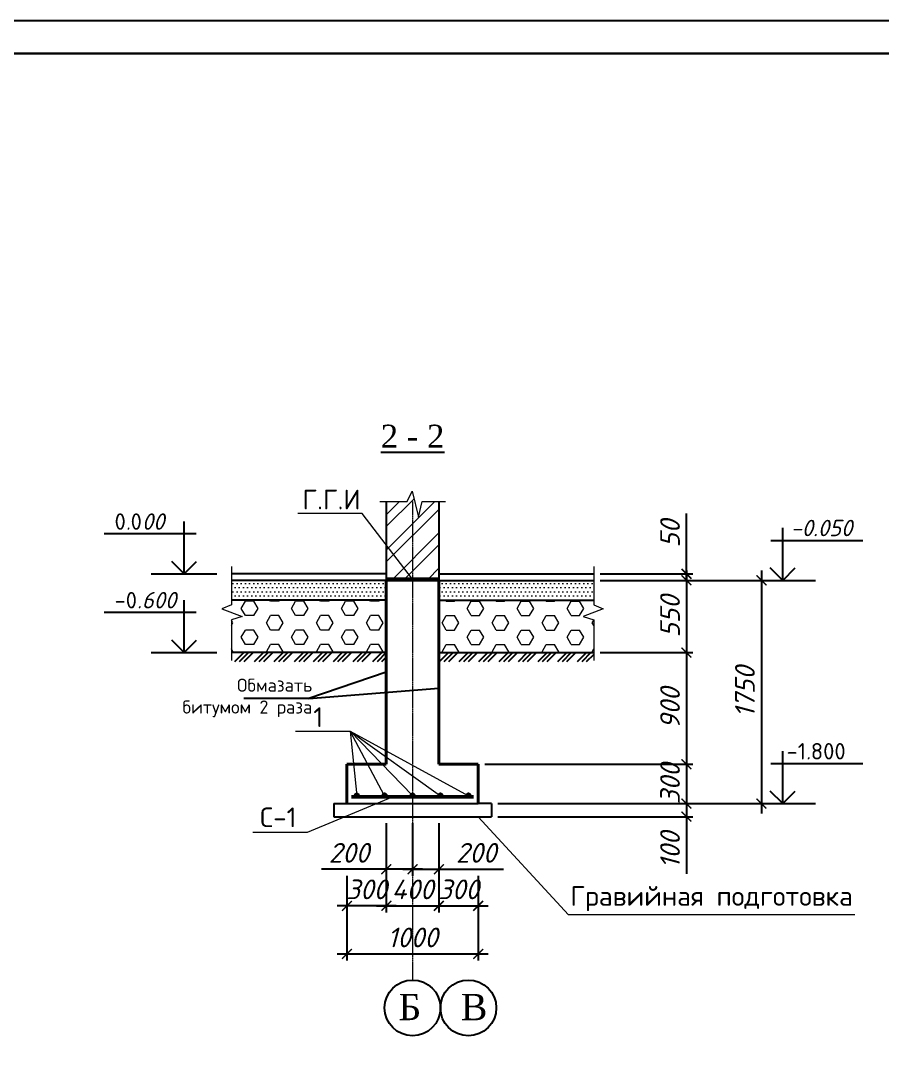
# Model space of a CAD drawing. Header units: millimetres. Extents: x 572274 to 2241483, y -888675 to -304135.
# Drawn here: x 1063603 to 1076726, y -631066 to -615307 of the extents above; entities that cross this region are included whole.
import ezdxf

# ---------------------------------------------------------------- set-up
doc = ezdxf.new("R2010")
doc.units = ezdxf.units.MM
doc.linetypes.add('ACAD_ISO04W100', pattern=[30, 24, -3, 0, -3])
for name, color, linetype, lineweight in [('Осевая', 1, 'ACAD_ISO04W100', 9), ('Основная', 7, 'Continuous', 50), ('Тонкая', 7, 'Continuous', 15)]:
    doc.layers.add(name, color=color, linetype=linetype, lineweight=lineweight)
doc.layers.add('Размеры', color=7, linetype='Continuous')
doc.styles.get("Standard").update_dxf_attribs({"font": 'isocpeur.ttf'})
doc.styles.add('style1', font='isocpeui.ttf')
doc.dimstyles.new('ISO-25', dxfattribs={"dimtxt": 300, "dimasz": 150, "dimexe": 100, "dimexo": 100, "dimgap": 100, "dimtad": 1, "dimtxsty": 'style1', "dimblk": 'ARCHTICK', "dimcen": 250, "dimdle": 150, "dimclrd": 5, "dimclre": 5, "dimclrt": 7, "dimadec": 0, "dimazin": 0, "dimtfac": 1, "dimtmove": 0, "dimatfit": 3, "dimldrblk": 'ARCHTICK', "dimfxl": 1.25, "dimlwd": -1, "dimlwe": -1, "dimarcsym": 0})

# ---------------------------------------------------------------- blocks, each defined once
blk = doc.blocks.new('_ArchTick')
at = {"color": 0, "linetype": 'ByBlock', "const_width": 0.15}
blk.add_lwpolyline([(-0.5, -0.5), (0.5, 0.5)], dxfattribs=at)
blk = doc.blocks.new('*D834')
at = {"layer": 'Defpoints', "color": 0, "lineweight": 25, "transparency": 16777216}
for p in [(1068572, -628232), (1070572, -628232), (1070572, -629521)]:
    blk.add_point(p, dxfattribs=at)
at = {"layer": 'Размеры', "color": 5, "transparency": 16777216}
for p, q in [((1068572, -628332), (1068572, -629621)), ((1070572, -628332), (1070572, -629621)), ((1068422, -629521), (1070722, -629521))]:
    blk.add_line(p, q, dxfattribs=at)
at = {"layer": 'Размеры', "color": 5, "transparency": 16777216, "xscale": 150, "yscale": 150, "zscale": 150, "rotation": 180}
blk.add_blockref('_ArchTick', (1068572, -629521), dxfattribs=at)
at = {"layer": 'Размеры', "color": 5, "transparency": 16777216, "xscale": 150, "yscale": 150, "zscale": 150}
blk.add_blockref('_ArchTick', (1070572, -629521), dxfattribs=at)
at = {"layer": 'Размеры', "color": 7, "transparency": 16777216, "insert": (1069572, -629271), "char_height": 300, "attachment_point": 5, "style": 'style1'}
blk.add_mtext('1000', dxfattribs=at)
blk = doc.blocks.new('*D835')
at = {"layer": 'Defpoints', "color": 0, "lineweight": 25, "transparency": 16777216}
for p in [(1069172, -627432), (1068572, -628232), (1068572, -628789)]:
    blk.add_point(p, dxfattribs=at)
at = {"layer": 'Размеры', "color": 5, "transparency": 16777216}
for p, q in [((1069172, -627532), (1069172, -628889)), ((1068572, -628332), (1068572, -628889)), ((1069322, -628789), (1068422, -628789))]:
    blk.add_line(p, q, dxfattribs=at)
at = {"layer": 'Размеры', "color": 5, "transparency": 16777216, "xscale": 150, "yscale": 150, "zscale": 150, "rotation": 180}
blk.add_blockref('_ArchTick', (1068572, -628789), dxfattribs=at)
at = {"layer": 'Размеры', "color": 5, "transparency": 16777216, "xscale": 150, "yscale": 150, "zscale": 150}
blk.add_blockref('_ArchTick', (1069172, -628789), dxfattribs=at)
at = {"layer": 'Размеры', "color": 7, "transparency": 16777216, "insert": (1068872, -628539), "char_height": 300, "attachment_point": 5, "style": 'style1'}
blk.add_mtext('300', dxfattribs=at)
blk = doc.blocks.new('*D836')
at = {"layer": 'Defpoints', "color": 0, "lineweight": 25, "transparency": 16777216}
for p in [(1069972, -627432), (1070572, -628232), (1070572, -628789)]:
    blk.add_point(p, dxfattribs=at)
at = {"layer": 'Размеры', "color": 5, "transparency": 16777216}
for p, q in [((1069972, -627532), (1069972, -628889)), ((1070572, -628332), (1070572, -628889)), ((1069822, -628789), (1070722, -628789))]:
    blk.add_line(p, q, dxfattribs=at)
at = {"layer": 'Размеры', "color": 5, "transparency": 16777216, "xscale": 150, "yscale": 150, "zscale": 150, "rotation": 180}
blk.add_blockref('_ArchTick', (1069972, -628789), dxfattribs=at)
at = {"layer": 'Размеры', "color": 5, "transparency": 16777216, "xscale": 150, "yscale": 150, "zscale": 150}
blk.add_blockref('_ArchTick', (1070572, -628789), dxfattribs=at)
at = {"layer": 'Размеры', "color": 7, "transparency": 16777216, "insert": (1070272, -628539), "char_height": 300, "attachment_point": 5, "style": 'style1'}
blk.add_mtext('300', dxfattribs=at)
blk = doc.blocks.new('*D837')
at = {"layer": 'Defpoints', "color": 0, "lineweight": 25, "transparency": 16777216}
for p in [(1072331, -623832), (1070772, -627232), (1074886, -627232)]:
    blk.add_point(p, dxfattribs=at)
at = {"layer": 'Размеры', "color": 5, "transparency": 16777216}
for p, q in [((1074886, -623682), (1074886, -627382)), ((1072431, -623832), (1074986, -623832)), ((1070872, -627232), (1074986, -627232))]:
    blk.add_line(p, q, dxfattribs=at)
at = {"layer": 'Размеры', "color": 5, "transparency": 16777216, "xscale": 150, "yscale": 150, "zscale": 150}
for p, rotation in [((1074886, -623832), 90), ((1074886, -627232), 270)]:
    blk.add_blockref('_ArchTick', p, dxfattribs=dict(at, rotation=rotation))
at = {"layer": 'Размеры', "color": 7, "transparency": 16777216, "insert": (1074634, -625532), "char_height": 300, "attachment_point": 5, "rotation": 90, "style": 'style1'}
blk.add_mtext('1750', dxfattribs=at)
blk = doc.blocks.new('*D838')
at = {"layer": 'Defpoints', "color": 0, "lineweight": 25, "transparency": 16777216}
for p in [(1070772, -627232), (1070772, -627432), (1073743, -627432)]:
    blk.add_point(p, dxfattribs=at)
at = {"layer": 'Размеры', "color": 5, "transparency": 16777216}
for p, q in [((1073743, -627082), (1073743, -627432)), ((1070872, -627232), (1073843, -627232)), ((1070872, -627432), (1073843, -627432)), ((1073743, -627432), (1073743, -628301))]:
    blk.add_line(p, q, dxfattribs=at)
at = {"layer": 'Размеры', "color": 5, "transparency": 16777216, "xscale": 150, "yscale": 150, "zscale": 150}
for p, rotation in [((1073743, -627232), 90), ((1073743, -627432), 270)]:
    blk.add_blockref('_ArchTick', p, dxfattribs=dict(at, rotation=rotation))
at = {"layer": 'Размеры', "color": 7, "transparency": 16777216, "insert": (1073493, -627942), "char_height": 300, "attachment_point": 5, "rotation": 90, "style": 'style1'}
blk.add_mtext('100', dxfattribs=at)
blk = doc.blocks.new('*D839')
at = {"layer": 'Defpoints', "color": 0, "lineweight": 25, "transparency": 16777216}
for p in [(1070572, -626632), (1070772, -627232), (1073743, -627232)]:
    blk.add_point(p, dxfattribs=at)
at = {"layer": 'Размеры', "color": 5, "transparency": 16777216}
for p, q in [((1073743, -626482), (1073743, -627382)), ((1070672, -626632), (1073843, -626632)), ((1070872, -627232), (1073843, -627232))]:
    blk.add_line(p, q, dxfattribs=at)
at = {"layer": 'Размеры', "color": 5, "transparency": 16777216, "xscale": 150, "yscale": 150, "zscale": 150}
for p, rotation in [((1073743, -626632), 90), ((1073743, -627232), 270)]:
    blk.add_blockref('_ArchTick', p, dxfattribs=dict(at, rotation=rotation))
at = {"layer": 'Размеры', "color": 7, "transparency": 16777216, "insert": (1073493, -626932), "char_height": 300, "attachment_point": 5, "rotation": 90, "style": 'style1'}
blk.add_mtext('300', dxfattribs=at)
blk = doc.blocks.new('*D1207')
at = {"layer": 'Defpoints', "color": 0, "lineweight": 25, "transparency": 16777216}
for p in [(1072331, -623732), (1073743, -623732), (1072331, -623832)]:
    blk.add_point(p, dxfattribs=at)
at = {"layer": 'Размеры', "color": 5, "transparency": 16777216}
for p, q in [((1073743, -623732), (1073743, -622812)), ((1072431, -623732), (1073843, -623732)), ((1073743, -623832), (1073743, -623732)), ((1072431, -623832), (1073843, -623832)), ((1073743, -623832), (1073743, -623982))]:
    blk.add_line(p, q, dxfattribs=at)
at = {"layer": 'Размеры', "color": 5, "transparency": 16777216, "xscale": 150, "yscale": 150, "zscale": 150}
for p, rotation in [((1073743, -623732), 270), ((1073743, -623832), 90)]:
    blk.add_blockref('_ArchTick', p, dxfattribs=dict(at, rotation=rotation))
at = {"layer": 'Размеры', "color": 7, "transparency": 16777216, "insert": (1073493, -623122), "char_height": 300, "attachment_point": 5, "rotation": 90, "style": 'style1'}
blk.add_mtext('50', dxfattribs=at)
blk = doc.blocks.new('*D840')
at = {"layer": 'Defpoints', "color": 0, "lineweight": 25, "transparency": 16777216}
for p in [(1069572, -627432), (1069972, -627432), (1069972, -628232)]:
    blk.add_point(p, dxfattribs=at)
at = {"layer": 'Размеры', "color": 5, "transparency": 16777216}
for p, q in [((1069572, -627532), (1069572, -628332)), ((1069972, -627532), (1069972, -628332)), ((1069422, -628232), (1069972, -628232)), ((1069972, -628232), (1070959, -628232))]:
    blk.add_line(p, q, dxfattribs=at)
at = {"layer": 'Размеры', "color": 5, "transparency": 16777216, "xscale": 150, "yscale": 150, "zscale": 150, "rotation": 180}
blk.add_blockref('_ArchTick', (1069572, -628232), dxfattribs=at)
at = {"layer": 'Размеры', "color": 5, "transparency": 16777216, "xscale": 150, "yscale": 150, "zscale": 150}
blk.add_blockref('_ArchTick', (1069972, -628232), dxfattribs=at)
at = {"layer": 'Размеры', "color": 7, "transparency": 16777216, "insert": (1070540, -627982), "char_height": 300, "attachment_point": 5, "style": 'style1'}
blk.add_mtext('200', dxfattribs=at)
blk = doc.blocks.new('*D841')
at = {"layer": 'Defpoints', "color": 0, "lineweight": 25, "transparency": 16777216}
for p in [(1069172, -627432), (1069572, -627432), (1069172, -628232)]:
    blk.add_point(p, dxfattribs=at)
at = {"layer": 'Размеры', "color": 5, "transparency": 16777216}
for p, q in [((1069172, -627532), (1069172, -628332)), ((1069572, -627532), (1069572, -628332)), ((1069172, -628232), (1068184, -628232)), ((1069722, -628232), (1069172, -628232))]:
    blk.add_line(p, q, dxfattribs=at)
at = {"layer": 'Размеры', "color": 5, "transparency": 16777216, "xscale": 150, "yscale": 150, "zscale": 150, "rotation": 180}
blk.add_blockref('_ArchTick', (1069172, -628232), dxfattribs=at)
at = {"layer": 'Размеры', "color": 5, "transparency": 16777216, "xscale": 150, "yscale": 150, "zscale": 150}
blk.add_blockref('_ArchTick', (1069572, -628232), dxfattribs=at)
at = {"layer": 'Размеры', "color": 7, "transparency": 16777216, "insert": (1068603, -627982), "char_height": 300, "attachment_point": 5, "style": 'style1'}
blk.add_mtext('200', dxfattribs=at)
blk = doc.blocks.new('*D842')
at = {"layer": 'Defpoints', "color": 0, "lineweight": 25, "transparency": 16777216}
for p in [(1069172, -627432), (1069972, -627432), (1069972, -628789)]:
    blk.add_point(p, dxfattribs=at)
at = {"layer": 'Размеры', "color": 5, "transparency": 16777216}
for p, q in [((1069172, -627532), (1069172, -628889)), ((1069972, -627532), (1069972, -628889)), ((1069022, -628789), (1070122, -628789))]:
    blk.add_line(p, q, dxfattribs=at)
at = {"layer": 'Размеры', "color": 5, "transparency": 16777216, "xscale": 150, "yscale": 150, "zscale": 150, "rotation": 180}
blk.add_blockref('_ArchTick', (1069172, -628789), dxfattribs=at)
at = {"layer": 'Размеры', "color": 5, "transparency": 16777216, "xscale": 150, "yscale": 150, "zscale": 150}
blk.add_blockref('_ArchTick', (1069972, -628789), dxfattribs=at)
at = {"layer": 'Размеры', "color": 7, "transparency": 16777216, "insert": (1069572, -628539), "char_height": 300, "attachment_point": 5, "style": 'style1'}
blk.add_mtext('400', dxfattribs=at)
blk = doc.blocks.new('*D832')
at = {"layer": 'Defpoints', "color": 0, "lineweight": 25, "transparency": 16777216}
for p in [(1072331, -623832), (1072331, -624932), (1073743, -624932)]:
    blk.add_point(p, dxfattribs=at)
at = {"layer": 'Размеры', "color": 5, "transparency": 16777216}
for p, q in [((1073743, -623682), (1073743, -625082)), ((1072431, -623832), (1073843, -623832)), ((1072431, -624932), (1073843, -624932))]:
    blk.add_line(p, q, dxfattribs=at)
at = {"layer": 'Размеры', "color": 5, "transparency": 16777216, "xscale": 150, "yscale": 150, "zscale": 150}
for p, rotation in [((1073743, -623832), 90), ((1073743, -624932), 270)]:
    blk.add_blockref('_ArchTick', p, dxfattribs=dict(at, rotation=rotation))
at = {"layer": 'Размеры', "color": 7, "transparency": 16777216, "insert": (1073493, -624382), "char_height": 300, "attachment_point": 5, "rotation": 90, "style": 'style1'}
blk.add_mtext('550', dxfattribs=at)
blk = doc.blocks.new('*D833')
at = {"layer": 'Defpoints', "color": 0, "lineweight": 25, "transparency": 16777216}
for p in [(1072331, -624932), (1072331, -626632), (1073743, -626632)]:
    blk.add_point(p, dxfattribs=at)
at = {"layer": 'Размеры', "color": 5, "transparency": 16777216}
for p, q in [((1073743, -624782), (1073743, -626782)), ((1072431, -624932), (1073843, -624932)), ((1072431, -626632), (1073843, -626632))]:
    blk.add_line(p, q, dxfattribs=at)
at = {"layer": 'Размеры', "color": 5, "transparency": 16777216, "xscale": 150, "yscale": 150, "zscale": 150}
for p, rotation in [((1073743, -624932), 90), ((1073743, -626632), 270)]:
    blk.add_blockref('_ArchTick', p, dxfattribs=dict(at, rotation=rotation))
at = {"layer": 'Размеры', "color": 7, "transparency": 16777216, "insert": (1073493, -625782), "char_height": 300, "attachment_point": 5, "rotation": 90, "style": 'style1'}
blk.add_mtext('900', dxfattribs=at)

msp = doc.modelspace()

# ---------------------------------------------------------------- hatches: boundary and pattern name
h = msp.add_hatch(color=256)
h.paths.add_polyline_path([(1068717.516, -627075.141), (1068717.516, -627104.397), (1068749.826, -627104.397, 0.009059979), (1068749.845, -627103.365, 0.454451114)])
h.paths.add_polyline_path([(1068717.516, -627075.141, 0.375089188), (1068692.877, -627103.365, 0.009059979), (1068692.896, -627104.397), (1068717.516, -627104.397)])
h.paths.add_polyline_path([(1068717.516, -627104.397), (1068692.896, -627104.397, 0.364789544), (1068717.516, -627131.588)])
h.paths.add_polyline_path([(1068749.826, -627104.397), (1068717.516, -627104.397), (1068717.516, -627131.588, 0.443564837)])
h = msp.add_hatch(color=256)
h.paths.add_polyline_path([(1068718.881, -627092.033), (1068718.881, -627112.574), (1068741.567, -627112.574, 0.009059979), (1068741.58, -627111.85, 0.454451114)])
h.paths.add_polyline_path([(1068718.881, -627092.033, 0.375089188), (1068701.58, -627111.85, 0.009059979), (1068701.593, -627112.574), (1068718.881, -627112.574)])
h.paths.add_polyline_path([(1068718.881, -627112.574), (1068701.593, -627112.574, 0.364789544), (1068718.881, -627131.667)])
h.paths.add_polyline_path([(1068741.567, -627112.574), (1068718.881, -627112.574), (1068718.881, -627131.667, 0.443564837)])
h = msp.add_hatch(color=256)
h.paths.add_polyline_path([(1069142.522, -627075.142), (1069142.522, -627104.397), (1069174.832, -627104.397, 0.009059979), (1069174.851, -627103.365, 0.454451114)])
h.paths.add_polyline_path([(1069142.522, -627075.142, 0.375089188), (1069117.883, -627103.365, 0.009059979), (1069117.902, -627104.397), (1069142.522, -627104.397)])
h.paths.add_polyline_path([(1069142.522, -627104.397), (1069117.902, -627104.397, 0.364789544), (1069142.522, -627131.588)])
h.paths.add_polyline_path([(1069174.832, -627104.397), (1069142.522, -627104.397), (1069142.522, -627131.588, 0.443564837)])
h = msp.add_hatch(color=256)
h.paths.add_polyline_path([(1069143.881, -627092.033), (1069143.881, -627112.574), (1069166.567, -627112.574, 0.009059979), (1069166.58, -627111.85, 0.454451114)])
h.paths.add_polyline_path([(1069143.881, -627092.033, 0.375089188), (1069126.58, -627111.85, 0.009059979), (1069126.593, -627112.574), (1069143.881, -627112.574)])
h.paths.add_polyline_path([(1069143.881, -627112.574), (1069126.593, -627112.574, 0.364789544), (1069143.881, -627131.667)])
h.paths.add_polyline_path([(1069166.567, -627112.574), (1069143.881, -627112.574), (1069143.881, -627131.667, 0.443564837)])
h = msp.add_hatch(color=256)
h.paths.add_polyline_path([(1069567.735, -627075.143), (1069567.735, -627104.398), (1069600.045, -627104.398, 0.009059979), (1069600.064, -627103.366, 0.454451114)])
h.paths.add_polyline_path([(1069567.735, -627075.143, 0.375089188), (1069543.097, -627103.366, 0.009059979), (1069543.115, -627104.398), (1069567.735, -627104.398)])
h.paths.add_polyline_path([(1069567.735, -627104.398), (1069543.115, -627104.398, 0.364789544), (1069567.735, -627131.589)])
h.paths.add_polyline_path([(1069600.045, -627104.398), (1069567.735, -627104.398), (1069567.735, -627131.589, 0.443564837)])
h = msp.add_hatch(color=256)
h.paths.add_polyline_path([(1069568.881, -627092.033), (1069568.881, -627112.574), (1069591.567, -627112.574, 0.009059979), (1069591.58, -627111.85, 0.454451114)])
h.paths.add_polyline_path([(1069568.881, -627092.033, 0.375089188), (1069551.58, -627111.85, 0.009059979), (1069551.593, -627112.574), (1069568.881, -627112.574)])
h.paths.add_polyline_path([(1069568.881, -627112.574), (1069551.593, -627112.574, 0.364789544), (1069568.881, -627131.667)])
h.paths.add_polyline_path([(1069591.567, -627112.574), (1069568.881, -627112.574), (1069568.881, -627131.667, 0.443564837)])
h = msp.add_hatch(color=256)
h.paths.add_polyline_path([(1069570.23, -627091.67), (1069570.23, -627112.212), (1069592.917, -627112.212, 0.009059979), (1069592.93, -627111.487, 0.454451114)])
h.paths.add_polyline_path([(1069570.23, -627091.67, 0.375089188), (1069552.93, -627111.487, 0.009059979), (1069552.943, -627112.212), (1069570.23, -627112.212)])
h.paths.add_polyline_path([(1069570.23, -627112.212), (1069552.943, -627112.212, 0.364789544), (1069570.23, -627131.304)])
h.paths.add_polyline_path([(1069592.917, -627112.212), (1069570.23, -627112.212), (1069570.23, -627131.304, 0.443564837)])
h = msp.add_hatch(color=256)
h.paths.add_polyline_path([(1069991.182, -627075.504), (1069991.182, -627104.759), (1070023.492, -627104.759, 0.009059979), (1070023.511, -627103.727, 0.454451114)])
h.paths.add_polyline_path([(1069991.182, -627075.504, 0.375089188), (1069966.544, -627103.727, 0.009059979), (1069966.562, -627104.759), (1069991.182, -627104.759)])
h.paths.add_polyline_path([(1069991.182, -627104.759), (1069966.562, -627104.759, 0.364789544), (1069991.182, -627131.95)])
h.paths.add_polyline_path([(1070023.492, -627104.759), (1069991.182, -627104.759), (1069991.182, -627131.95, 0.443564837)])
h = msp.add_hatch(color=256)
h.paths.add_polyline_path([(1069992.531, -627092.395), (1069992.531, -627112.936), (1070015.217, -627112.936, 0.009059979), (1070015.23, -627112.212, 0.454451114)])
h.paths.add_polyline_path([(1069992.531, -627092.395, 0.375089188), (1069975.23, -627112.212, 0.009059979), (1069975.244, -627112.936), (1069992.531, -627112.936)])
h.paths.add_polyline_path([(1069992.531, -627112.936), (1069975.244, -627112.936, 0.364789544), (1069992.531, -627132.029)])
h.paths.add_polyline_path([(1070015.217, -627112.936), (1069992.531, -627112.936), (1069992.531, -627132.029, 0.443564837)])
h = msp.add_hatch(color=256)
h.paths.add_polyline_path([(1069993.881, -627092.033), (1069993.881, -627112.574), (1070016.567, -627112.574, 0.009059979), (1070016.58, -627111.85, 0.454451114)])
h.paths.add_polyline_path([(1069993.881, -627092.033, 0.375089188), (1069976.58, -627111.85, 0.009059979), (1069976.593, -627112.574), (1069993.881, -627112.574)])
h.paths.add_polyline_path([(1069993.881, -627112.574), (1069976.593, -627112.574, 0.364789544), (1069993.881, -627131.667)])
h.paths.add_polyline_path([(1070016.567, -627112.574), (1069993.881, -627112.574), (1069993.881, -627131.667, 0.443564837)])
h = msp.add_hatch(color=256)
h.paths.add_polyline_path([(1070417.538, -627075.142), (1070417.538, -627104.397), (1070449.848, -627104.397, 0.009059979), (1070449.867, -627103.365, 0.454451114)])
h.paths.add_polyline_path([(1070417.538, -627075.142, 0.375089188), (1070392.899, -627103.365, 0.009059979), (1070392.918, -627104.397), (1070417.538, -627104.397)])
h.paths.add_polyline_path([(1070417.538, -627104.397), (1070392.918, -627104.397, 0.364789544), (1070417.538, -627131.588)])
h.paths.add_polyline_path([(1070449.848, -627104.397), (1070417.538, -627104.397), (1070417.538, -627131.588, 0.443564837)])
h = msp.add_hatch(color=256)
h.paths.add_polyline_path([(1070418.881, -627092.033), (1070418.881, -627112.574), (1070441.567, -627112.574, 0.009059979), (1070441.58, -627111.85, 0.454451114)])
h.paths.add_polyline_path([(1070418.881, -627092.033, 0.375089188), (1070401.58, -627111.85, 0.009059979), (1070401.593, -627112.574), (1070418.881, -627112.574)])
h.paths.add_polyline_path([(1070418.881, -627112.574), (1070401.593, -627112.574, 0.364789544), (1070418.881, -627131.667)])
h.paths.add_polyline_path([(1070441.567, -627112.574), (1070418.881, -627112.574), (1070418.881, -627131.667, 0.443564837)])
at = {"layer": 'Тонкая'}
h = msp.add_hatch(dxfattribs=at)
h.set_pattern_fill('ANSI32', color=256, scale=40, style=0)
h.set_pattern_definition([(45, (662414.35, -668583.28), (-269.4077, 269.4077), []), (45, (662593.96, -668583.28), (-269.4077, 269.4077), [])])
h.paths.add_polyline_path([(1069171.58, -623831.85), (1069571.58, -623831.85), (1069571.58, -623811.427), (1069971.58, -623811.427), (1069971.58, -622631.85), (1069718.679, -622631.85), (1069663.196, -622867.433), (1069565.204, -622475.835), (1069487.123, -622631.85), (1069171.58, -622631.85)])
h = msp.add_hatch(dxfattribs=at)
h.set_pattern_fill('DOTS', color=256, scale=40, style=0)
h.set_pattern_definition([(180, (1476728.81, -668583.28), (-31.75, 63.5), [0, -63.5])])
h.paths.add_polyline_path([(1069171.58, -623831.85), (1069171.58, -624131.85), (1066812.157, -624131.85), (1066812.157, -623831.85)])
h = msp.add_hatch(dxfattribs=at)
h.set_pattern_fill('DOTS', color=256, scale=40, style=0)
h.set_pattern_definition([(0, (662414.35, -668583.28), (31.75, 63.5), [0, -63.5])])
h.paths.add_polyline_path([(1069971.58, -623831.85), (1069971.58, -624131.85), (1072331.004, -624131.85), (1072331.004, -623831.85)])
h = msp.add_hatch(dxfattribs=at)
h.set_pattern_fill('HEX', color=256, scale=40, style=0)
h.set_pattern_definition([(180, (1476728.8, -668583.28), (0, 219.9704), [127, -254]), (60, (1476728.8, -668583.28), (190.49995, -109.9852), [127, -254]), (120, (1476601.8, -668583.28), (190.49995, 109.9852), [127, -254])])
h.paths.add_polyline_path([(1069171.58, -624131.85), (1069171.58, -624931.85), (1066812.157, -624931.85), (1066812.157, -624433.363), (1066974.862, -624380.926), (1066666.321, -624266.433), (1066812.157, -624203.085), (1066812.157, -624131.85)])
h = msp.add_hatch(dxfattribs=at)
h.set_pattern_fill('HEX', color=256, scale=40, style=0)
h.set_pattern_definition([(0, (662414.35, -668583.28), (0, 219.9704), [127, -254]), (120, (662414.35, -668583.28), (-190.49995, -109.9852), [127, -254]), (60, (662541.35, -668583.28), (-190.49995, 109.9852), [127, -254])])
h.paths.add_polyline_path([(1069971.58, -624131.85), (1069971.58, -624931.85), (1072331.004, -624931.85), (1072331.004, -624433.363), (1072168.299, -624380.926), (1072476.84, -624266.433), (1072331.004, -624203.085), (1072331.004, -624131.85)])

# ---------------------------------------------------------------- linework, layer by layer
for p, q in [((1069171.58, -622631.85), (1069171.58, -626631.85)), ((1069971.58, -622631.85), (1069971.58, -626631.85)), ((1069171.58, -623731.85), (1066812.157, -623731.85)), ((1069971.58, -623731.85), (1072331.004, -623731.85)), ((1069171.58, -623831.85), (1066812.157, -623831.85)), ((1069171.58, -623831.85), (1069971.58, -623831.85)), ((1069971.58, -623831.85), (1072331.004, -623831.85)), ((1069171.58, -624131.85), (1066812.157, -624131.85)), ((1069971.58, -624131.85), (1072331.004, -624131.85)), ((1069171.58, -624931.85), (1066812.157, -624931.85)), ((1067001.58, -624931.85), (1066860.159, -625073.271)), ((1067071.58, -624931.85), (1066930.159, -625073.271)), ((1067141.58, -624931.85), (1067000.159, -625073.271)), ((1067301.58, -624931.85), (1067160.159, -625073.271)), ((1067371.58, -624931.85), (1067230.159, -625073.271)), ((1067441.58, -624931.85), (1067300.159, -625073.271)), ((1067601.58, -624931.85), (1067460.159, -625073.271)), ((1067671.58, -624931.85), (1067530.159, -625073.271)), ((1067741.58, -624931.85), (1067600.159, -625073.271)), ((1067911.58, -624931.85), (1067770.159, -625073.271)), ((1067981.58, -624931.85), (1067840.159, -625073.271)), ((1068051.58, -624931.85), (1067910.159, -625073.271)), ((1068201.58, -624931.85), (1068060.159, -625073.271)), ((1068271.58, -624931.85), (1068130.159, -625073.271)), ((1068341.58, -624931.85), (1068200.159, -625073.271)), ((1068501.58, -624931.85), (1068360.159, -625073.271)), ((1068571.58, -624931.85), (1068430.159, -625073.271)), ((1068641.58, -624931.85), (1068500.159, -625073.271)), ((1068801.58, -624931.85), (1068660.159, -625073.271)), ((1068871.58, -624931.85), (1068730.159, -625073.271)), ((1068941.58, -624931.85), (1068800.159, -625073.271)), ((1069101.58, -624931.85), (1068960.159, -625073.271)), ((1069171.58, -624931.85), (1069030.159, -625073.271)), ((1069971.58, -624931.85), (1072331.004, -624931.85)), ((1070119.424, -624931.85), (1069978.003, -625073.271)), ((1070189.424, -624931.85), (1070048.003, -625073.271)), ((1070259.424, -624931.85), (1070118.003, -625073.271)), ((1070419.424, -624931.85), (1070278.003, -625073.271)), ((1070489.424, -624931.85), (1070348.003, -625073.271)), ((1070559.424, -624931.85), (1070418.003, -625073.271)), ((1070719.424, -624931.85), (1070578.003, -625073.271)), ((1070789.424, -624931.85), (1070648.003, -625073.271)), ((1070859.424, -624931.85), (1070718.003, -625073.271)), ((1071029.424, -624931.85), (1070888.003, -625073.271)), ((1071099.424, -624931.85), (1070958.003, -625073.271)), ((1071169.424, -624931.85), (1071028.003, -625073.271)), ((1071319.424, -624931.85), (1071178.003, -625073.271)), ((1071389.424, -624931.85), (1071248.003, -625073.271)), ((1071459.424, -624931.85), (1071318.003, -625073.271)), ((1071619.424, -624931.85), (1071478.003, -625073.271)), ((1071689.424, -624931.85), (1071548.003, -625073.271)), ((1071759.424, -624931.85), (1071618.003, -625073.271)), ((1071919.424, -624931.85), (1071778.003, -625073.271)), ((1071989.424, -624931.85), (1071848.003, -625073.271)), ((1072059.424, -624931.85), (1071918.003, -625073.271)), ((1072219.424, -624931.85), (1072078.003, -625073.271)), ((1072289.424, -624931.85), (1072148.003, -625073.271)), ((1072331.004, -624960.27), (1072218.003, -625073.271)), ((1069171.58, -625001.85), (1069100.159, -625073.271)), ((1068571.58, -626631.85), (1068571.58, -627231.85)), ((1068371.58, -627231.85), (1068371.58, -627431.85)), ((1068371.58, -627231.85), (1070571.58, -627231.85)), ((1070771.58, -627231.85), (1070771.58, -627431.85)), ((1068371.58, -627431.85), (1070771.58, -627431.85))]:
    msp.add_line(p, q)
at = {"ltscale": 10}
for p, q in [((1066092.529, -623734.221), (1066092.529, -622934.221)), ((1075208.99, -623832.424), (1075208.99, -623032.424)), ((1066273.171, -623124.438), (1064873.171, -623124.438)), ((1075028.348, -623222.64), (1076428.348, -623222.64)), ((1066092.529, -623734.221), (1065902.465, -623544.157)), ((1066092.529, -623734.221), (1066282.593, -623544.157)), ((1065592.529, -623734.221), (1066592.529, -623734.221)), ((1075208.99, -623832.424), (1075018.926, -623642.36)), ((1075208.99, -623832.424), (1075399.054, -623642.36)), ((1074708.99, -623832.424), (1075708.99, -623832.424)), ((1066092.529, -624931.706), (1066092.529, -624131.706)), ((1066273.171, -624321.923), (1064873.171, -624321.923)), ((1066092.529, -624931.706), (1065902.465, -624741.642)), ((1066092.529, -624931.706), (1066282.593, -624741.642)), ((1065592.529, -624931.706), (1066592.529, -624931.706)), ((1075208.99, -627232.751), (1075208.99, -626432.751)), ((1075028.348, -626622.967), (1076428.348, -626622.967)), ((1075208.99, -627232.751), (1075018.926, -627042.687)), ((1075208.99, -627232.751), (1075399.054, -627042.687)), ((1074708.99, -627232.751), (1075708.99, -627232.751))]:
    msp.add_line(p, q, dxfattribs=at)
at = {"lineweight": 40}
for p, q in [((1069171.58, -623831.85), (1069171.58, -626631.85)), ((1069971.58, -623831.85), (1069971.58, -626631.85)), ((1068571.58, -626631.85), (1069171.58, -626631.85)), ((1068571.58, -626631.85), (1068571.58, -627231.85)), ((1069971.58, -626631.85), (1070571.58, -626631.85)), ((1070571.58, -626631.85), (1070571.58, -627231.85))]:
    msp.add_line(p, q, dxfattribs=at)
at = {"lineweight": 25}
for p, q in [((1069171.58, -625231.85), (1067993.794, -625629.149)), ((1067993.794, -625629.149), (1069971.58, -625475.354)), ((1067993.794, -625629.149), (1066999.404, -625629.149)), ((1069171.58, -626631.85), (1068571.58, -626631.85)), ((1070771.58, -627231.85), (1070571.58, -627231.85))]:
    msp.add_line(p, q, dxfattribs=at)
at = {"lineweight": 25, "ltscale": 100}
msp.add_lwpolyline([(1049765.384, -645007.415), (1091765.384, -645007.415), (1091765.384, -615307.415), (1049765.384, -615307.415)], close=True, dxfattribs=at)
at = {"color": 1, "lineweight": 30}
msp.add_lwpolyline([(1051765.384, -644507.415), (1091265.384, -644507.415), (1091265.384, -615807.415), (1051765.384, -615807.415)], close=True, dxfattribs=at)
for centre, radius in [((1068721.361, -627103.365), 28.484), ((1068721.58, -627111.85), 20), ((1069146.367, -627103.365), 28.484), ((1069146.58, -627111.85), 20), ((1069571.58, -627103.366), 28.484), ((1069571.58, -627111.85), 20), ((1069572.93, -627111.487), 20), ((1069995.027, -627103.727), 28.484), ((1069995.23, -627112.212), 20), ((1069996.58, -627111.85), 20), ((1070421.383, -627103.365), 28.484), ((1070421.58, -627111.85), 20), ((1069571.58, -630344.304), 425), ((1070421.58, -630344.304), 425)]:
    msp.add_circle(centre, radius)
at = {"layer": 'Осевая'}
msp.add_line((1069571.58, -622631.85), (1069571.58, -629919.304), dxfattribs=at)
at = {"layer": 'Основная'}
for p, q in [((1069171.58, -623811.427), (1069971.58, -623811.427)), ((1068641.58, -627131.85), (1070501.58, -627131.85))]:
    msp.add_line(p, q, dxfattribs=at)
at = {"layer": 'Тонкая'}
for p, q in [((1069487.123, -622631.85), (1069565.204, -622475.835)), ((1069565.204, -622475.835), (1069663.196, -622867.433)), ((1069071.58, -622631.85), (1069487.123, -622631.85)), ((1069663.196, -622867.433), (1069718.679, -622631.85)), ((1069718.679, -622631.85), (1070071.58, -622631.85)), ((1068805.253, -622812.465), (1067821.959, -622812.465)), ((1069571.58, -623811.427), (1068805.253, -622812.465)), ((1066812.157, -623619.836), (1066812.157, -624203.085)), ((1072331.004, -623619.836), (1072331.004, -624203.085)), ((1066812.157, -624203.085), (1066666.321, -624266.433)), ((1072331.004, -624203.085), (1072476.84, -624266.433)), ((1066666.321, -624266.433), (1066974.862, -624380.926)), ((1072476.84, -624266.433), (1072168.299, -624380.926)), ((1066974.862, -624380.926), (1066812.157, -624433.363)), ((1066812.157, -624433.363), (1066812.157, -624931.85)), ((1072168.299, -624380.926), (1072331.004, -624433.363)), ((1072331.004, -624433.363), (1072331.004, -624931.85)), ((1066812.157, -624653.11), (1066812.157, -625050.552)), ((1072331.004, -624653.11), (1072331.004, -625050.552)), ((1067790.247, -626130.12), (1068622.582, -626130.12)), ((1069146.58, -627111.85), (1068622.582, -626130.12)), ((1068622.582, -626130.12), (1069572.93, -627111.487)), ((1068622.582, -626130.12), (1069996.58, -627111.85)), ((1068622.582, -626130.12), (1068721.58, -627111.85)), ((1068622.582, -626130.12), (1070421.58, -627111.85)), ((1069571.58, -626731.85), (1069571.58, -626731.85)), ((1067971.38, -627665.195), (1069264.423, -627131.85)), ((1070571.58, -627431.85), (1071947.997, -628927.748)), ((1067139.045, -627665.195), (1067971.38, -627665.195)), ((1076309.469, -628927.748), (1071947.997, -628927.748))]:
    msp.add_line(p, q, dxfattribs=at)

# ---------------------------------------------------------------- texts
for s, p in [('Г.Г.И', (1067893.983, -622750.102)), ('1', (1068060.403, -626065.636)), ('С-1', (1067247.955, -627591.029)), (' Гравийная подготовка', (1071783.976, -628789.257))]:
    msp.add_text(s, height=300).set_placement(p)
for s, insert, char_height, width, attachment_point in [('{\\fTimes New Roman|b0|i0|c204|p18;\\L2\\fTimes New Roman|b0|i0|c238|p18; - \\fTimes New Roman|b0|i0|c204|p18;2}', (1069087.023, -621461.013), 350, 1474.6719, 1), ('0{\\fISOCPEUR|b0|i1|c204|p34;.}0{\\fISOCPEUR|b0|i1|c204|p34;00}', (1065032.538, -622811.366), 250, 44435.90324, 1), ('{\\fISOCPEUR|b0|i1|c204|p34;-0.050}', (1076268.981, -622909.568), 250, 44435.90324, 3), ('-0{\\fISOCPEUR|b0|i1|c204|p34;.600}', (1065032.538, -624008.851), 250, 44435.90324, 1), ('Обмазать\\Pбитумом 2 раза', (1068044.581, -625328.291), 200, 44435.90324, 3), ('-1{\\fISOCPEUR|b0|i1|c204|p34;.}800', (1076168.302, -626309.895), 250, 44435.90324, 3), ('{\\fTimes New Roman|b0|i0|c204|p18;Б    В}', (1069356.784, -630131.515), 400, 1493.38768, 1)]:
    msp.add_mtext(s, dxfattribs=dict(insert=insert, char_height=char_height, width=width, attachment_point=attachment_point))

# ---------------------------------------------------------------- dimensions: what is measured, and where the dimension line sits
at = {"layer": 'Размеры'}
for base, p1, p2, text, picture, middle in [((1073743.401, -623731.85), (1072331.004, -623831.85), (1072331.004, -623731.85), '50', '*D1207', (1073493.401, -623121.963)), ((1074886.07, -627231.85), (1072331.004, -623831.85), (1070771.58, -627231.85), '1750', '*D837', (1074634.138, -625531.85)), ((1073743.401, -627431.85), (1070771.58, -627231.85), (1070771.58, -627431.85), '100', '*D838', (1073493.401, -627941.622))]:
    dim = msp.add_linear_dim(base=base, p1=p1, p2=p2, angle=90, text=text, dimstyle='ISO-25', dxfattribs=at)
    dim.commit()
    dim.dimension.update_dxf_attribs({"geometry": picture, "text_midpoint": middle})
for base, p1, p2, text, picture, middle in [((1073743.401, -624931.85), (1072331.004, -623831.85), (1072331.004, -624931.85), '550', '*D832', (1073743.401, -624381.85)), ((1073743.401, -626631.85), (1072331.004, -624931.85), (1072331.004, -626631.85), '900', '*D833', (1073743.401, -625781.85)), ((1073743.401, -627231.85), (1070571.58, -626631.85), (1070771.58, -627231.85), '300', '*D839', (1073743.401, -626931.85))]:
    dim = msp.add_linear_dim(base=base, p1=p1, p2=p2, angle=90, text=text, dimstyle='ISO-25', dxfattribs=at)
    dim.commit()
    dim.dimension.update_dxf_attribs({"geometry": picture, "text_midpoint": middle, "dimtype": 160})
for base, p1, p2, text, picture, middle in [((1069171.58, -628232.141), (1069571.58, -627431.85), (1069171.58, -627431.85), '200', '*D841', (1068602.944, -627982.141)), ((1069971.58, -628232.141), (1069571.58, -627431.85), (1069971.58, -627431.85), '200', '*D840', (1070540.217, -627982.141)), ((1070571.58, -629520.532), (1068571.58, -628232.141), (1070571.58, -628232.141), '1000', '*D834', (1069571.58, -629270.532))]:
    dim = msp.add_linear_dim(base=base, p1=p1, p2=p2, text=text, dimstyle='ISO-25', dxfattribs=at)
    dim.commit()
    dim.dimension.update_dxf_attribs({"geometry": picture, "text_midpoint": middle})
for base, p1, p2, text, picture, middle in [((1068571.58, -628788.576), (1069171.58, -627431.85), (1068571.58, -628232.141), '300', '*D835', (1068871.58, -628788.576)), ((1069971.58, -628788.576), (1069171.58, -627431.85), (1069971.58, -627431.85), '400', '*D842', (1069571.58, -628788.576)), ((1070571.58, -628788.576), (1069971.58, -627431.85), (1070571.58, -628232.141), '300', '*D836', (1070271.58, -628788.576))]:
    dim = msp.add_linear_dim(base=base, p1=p1, p2=p2, text=text, dimstyle='ISO-25', dxfattribs=at)
    dim.commit()
    dim.dimension.update_dxf_attribs({"geometry": picture, "text_midpoint": middle, "dimtype": 160})

doc.saveas('drawing.dxf')
